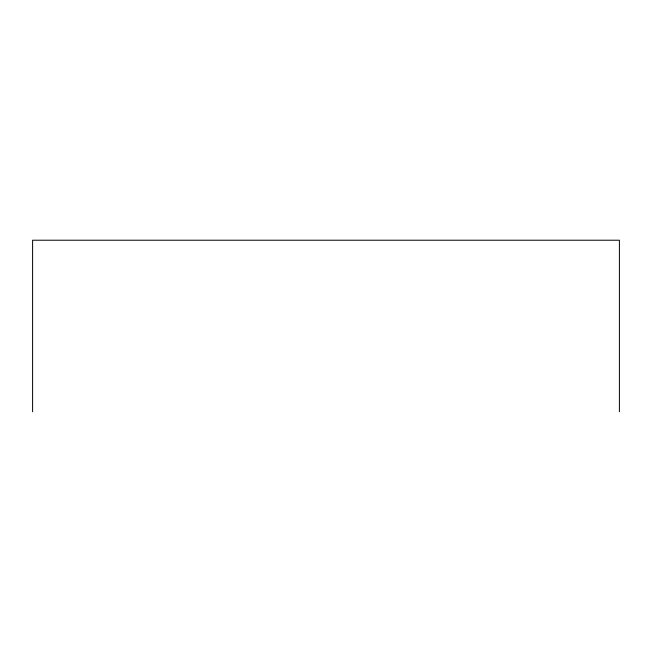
<?xml version="1.0" encoding="UTF-8"?>
<svg xmlns="http://www.w3.org/2000/svg" width="652" height="652" viewBox="0 0 652 652"><rect width="100%" height="100%" fill="white"/><g stroke="black" fill="none" stroke-linecap="round" stroke-linejoin="round"><path stroke-width="0.98" d="M619.4 411.779L619.4 240.221L32.6 240.221L32.6 411.779"/></g></svg>
